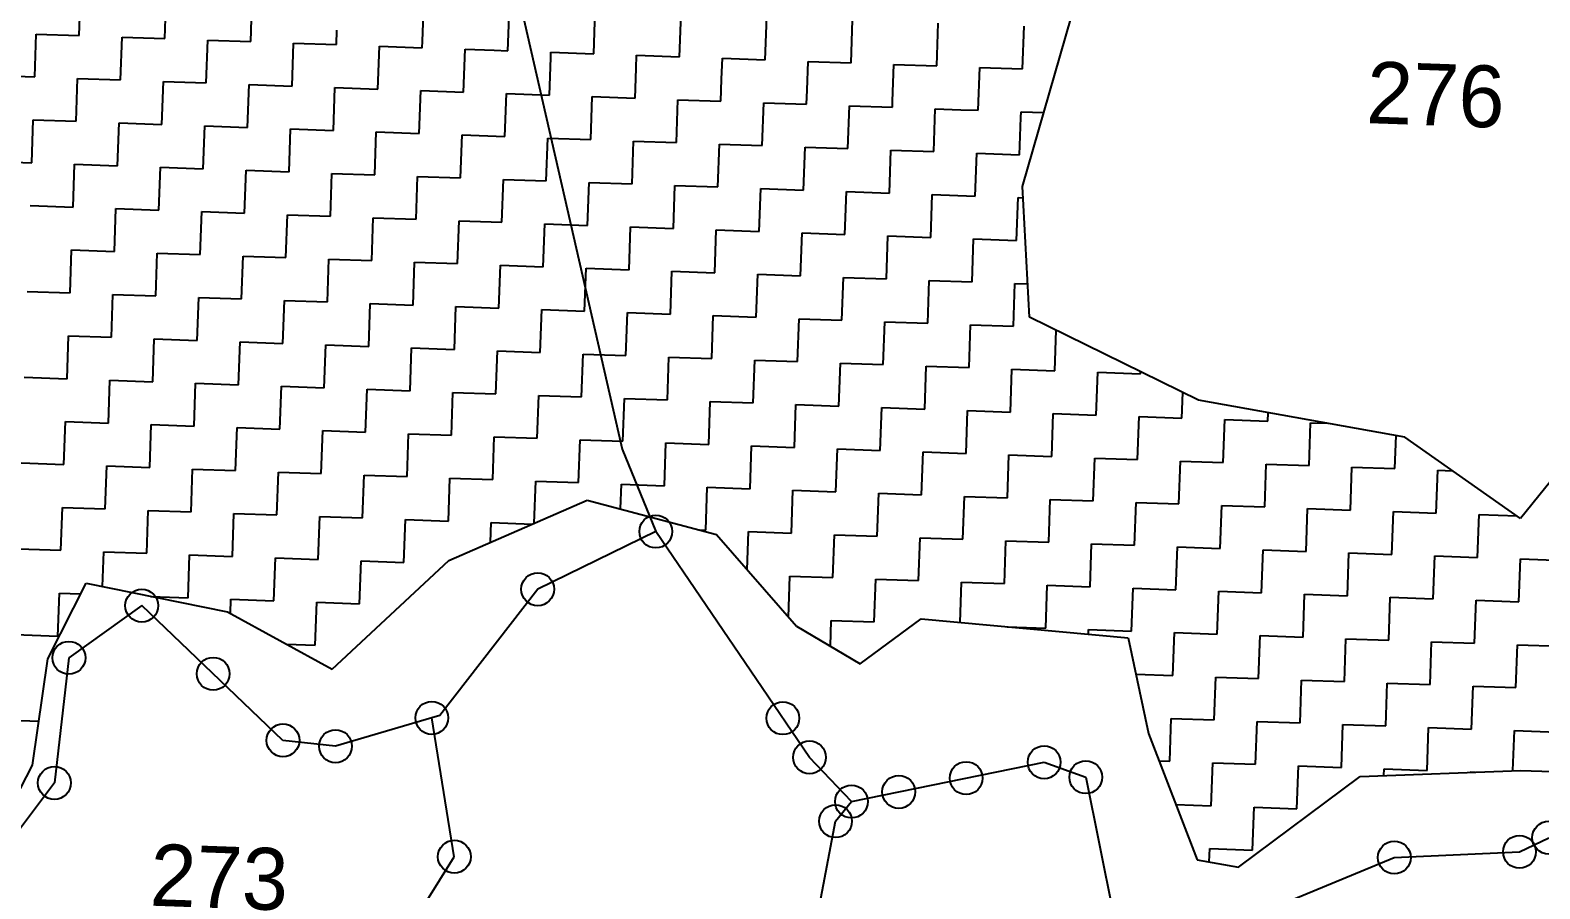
# Model space of a CAD drawing. Header units: metres. Extents: x 287345 to 291891, y 1993918 to 1999987.
# Drawn here: x 289255.8 to 289609.7, y 1998800.4 to 1999001.7 of the extents above; entities that cross this region are included whole.
import ezdxf
from ezdxf.enums import TextEntityAlignment as Align

# ---------------------------------------------------------------- set-up
doc = ezdxf.new("R2010")
doc.units = ezdxf.units.M
doc.header["$MEASUREMENT"] = 0
for name, color, linetype in [('POLY_HATCH', 12, 'Continuous'), ('POLY_PARCEL', 6, 'Continuous'), ('TEXT_PARCEL', 7, 'Continuous')]:
    doc.layers.add(name, color=color, linetype=linetype)
doc.styles.add('TEXT_MAP', font='')
doc.styles.get('TEXT_MAP').set_extended_font_data('Kruti Dev 050')

msp = doc.modelspace()

# ---------------------------------------------------------------- linework, layer by layer
for centre in [(289402.43, 1998884.13), (289374.75, 1998870.6), (289281.91, 1998866.76), (289264.84, 1998854.54), (289298.66, 1998850.79), (289349.92, 1998840.44), (289432.24, 1998840.37), (289315.03, 1998835.18), (289327.34, 1998833.8), (289438.48, 1998831.2), (289493.48, 1998830.05), (289261.43, 1998825.2), (289475.21, 1998826.33), (289503.25, 1998826.54), (289448.31, 1998820.84), (289459.4, 1998823.1), (289444.58, 1998816.23), (289611.79, 1998812.37), (289355.2, 1998807.91), (289575.59, 1998807.72), (289604.94, 1998809.05)]:
    msp.add_circle(centre, 3.85)
at = {"layer": 'POLY_HATCH', "linetype": 'Continuous'}
for p, q in [((289267.23, 1999000.4), (289267.55, 1999009.31)), ((289347.72, 1998999.1), (289348.03, 1999007.61)), ((289287.34, 1998999.69), (289287.59, 1999006.76)), ((289307.45, 1998998.98), (289307.64, 1999004.21)), ((289367.78, 1998996.84), (289368.13, 1999006.9)), ((289387.89, 1998996.13), (289388.24, 1999006.19)), ((289408, 1998995.42), (289408.35, 1999005.47)), ((289428.11, 1998994.71), (289428.46, 1999004.76)), ((289256.82, 1998990.7), (289257.18, 1999000.76)), ((289257.18, 1999000.76), (289267.23, 1999000.4)), ((289327.56, 1998998.27), (289327.68, 1999001.65)), ((289448.21, 1998994), (289448.57, 1999004.05)), ((289468.32, 1998993.28), (289468.68, 1999003.34)), ((289488.43, 1998992.57), (289488.79, 1999002.63)), ((289276.93, 1998989.99), (289277.29, 1999000.04)), ((289277.29, 1999000.04), (289287.34, 1998999.69)), ((289297.04, 1998989.28), (289297.4, 1998999.33)), ((289297.4, 1998999.33), (289307.45, 1998998.98)), ((289317.15, 1998988.57), (289317.51, 1998998.62)), ((289317.51, 1998998.62), (289327.56, 1998998.27)), ((289337.26, 1998987.86), (289337.62, 1998997.91)), ((289337.62, 1998997.91), (289347.67, 1998997.55)), ((289347.67, 1998997.55), (289347.72, 1998999.1)), ((289357.37, 1998987.14), (289357.72, 1998997.2)), ((289357.72, 1998997.2), (289364.53, 1998996.96)), ((289364.53, 1998996.96), (289367.78, 1998996.84)), ((289377.48, 1998986.43), (289377.79, 1998995.27)), ((289377.79, 1998995.27), (289377.83, 1998996.49)), ((289377.83, 1998996.49), (289387.89, 1998996.13)), ((289397.83, 1998992.71), (289397.94, 1998995.78)), ((289397.94, 1998995.78), (289408, 1998995.42)), ((289417.88, 1998990.16), (289418.05, 1998995.06)), ((289418.05, 1998995.06), (289428.11, 1998994.71)), ((289437.92, 1998987.61), (289438.16, 1998994.35)), ((289438.16, 1998994.35), (289448.21, 1998994)), ((289457.97, 1998985.05), (289458.27, 1998993.64)), ((289458.27, 1998993.64), (289468.32, 1998993.28)), ((289246.77, 1998991.06), (289256.82, 1998990.7)), ((289266.52, 1998980.29), (289266.88, 1998990.35)), ((289266.88, 1998990.35), (289276.93, 1998989.99)), ((289397.59, 1998985.72), (289397.83, 1998992.71)), ((289417.7, 1998985.01), (289417.88, 1998990.16)), ((289478.02, 1998982.87), (289478.38, 1998992.93)), ((289478.38, 1998992.93), (289488.43, 1998992.57)), ((289286.63, 1998979.58), (289286.99, 1998989.63)), ((289286.99, 1998989.63), (289297.04, 1998989.28)), ((289306.74, 1998978.87), (289307.1, 1998988.92)), ((289307.1, 1998988.92), (289317.15, 1998988.57)), ((289326.85, 1998978.16), (289327.21, 1998988.21)), ((289327.21, 1998988.21), (289337.26, 1998987.86)), ((289346.96, 1998977.45), (289347.31, 1998987.5)), ((289347.31, 1998987.5), (289357.37, 1998987.14)), ((289367.07, 1998976.73), (289367.42, 1998986.79)), ((289367.42, 1998986.79), (289377.48, 1998986.43)), ((289437.8, 1998984.3), (289437.92, 1998987.61)), ((289387.18, 1998976.02), (289387.53, 1998986.08)), ((289387.53, 1998986.08), (289397.59, 1998985.72)), ((289407.29, 1998975.31), (289407.64, 1998985.36)), ((289407.64, 1998985.36), (289417.7, 1998985.01)), ((289427.39, 1998974.6), (289427.75, 1998984.65)), ((289427.75, 1998984.65), (289437.8, 1998984.3)), ((289447.5, 1998973.89), (289447.86, 1998983.94)), ((289447.86, 1998983.94), (289457.91, 1998983.59)), ((289457.91, 1998983.59), (289457.97, 1998985.05)), ((289467.61, 1998973.18), (289467.97, 1998983.23)), ((289467.97, 1998983.23), (289473.92, 1998983.02)), ((289473.92, 1998983.02), (289478.02, 1998982.87)), ((289256.11, 1998970.59), (289256.47, 1998980.65)), ((289256.47, 1998980.65), (289266.52, 1998980.29)), ((289276.22, 1998969.88), (289276.58, 1998979.94)), ((289276.58, 1998979.94), (289286.63, 1998979.58)), ((289487.72, 1998972.46), (289488.03, 1998981.22)), ((289488.03, 1998981.22), (289488.08, 1998982.52)), ((289488.08, 1998982.52), (289493.38, 1998982.33)), ((289296.33, 1998969.17), (289296.69, 1998979.22)), ((289296.69, 1998979.22), (289306.74, 1998978.87)), ((289316.44, 1998968.46), (289316.79, 1998978.51)), ((289316.79, 1998978.51), (289326.85, 1998978.16)), ((289336.55, 1998967.75), (289336.9, 1998977.8)), ((289336.9, 1998977.8), (289346.96, 1998977.45)), ((289356.66, 1998967.03), (289357.01, 1998977.09)), ((289357.01, 1998977.09), (289367.07, 1998976.73)), ((289376.77, 1998966.32), (289377.12, 1998976.38)), ((289377.12, 1998976.38), (289387.18, 1998976.02)), ((289396.87, 1998965.61), (289397.23, 1998975.67)), ((289397.23, 1998975.67), (289407.29, 1998975.31)), ((289416.98, 1998964.9), (289417.34, 1998974.95)), ((289417.34, 1998974.95), (289427.39, 1998974.6)), ((289437.09, 1998964.19), (289437.45, 1998974.24)), ((289437.45, 1998974.24), (289447.5, 1998973.89)), ((289457.2, 1998963.48), (289457.56, 1998973.53)), ((289457.56, 1998973.53), (289467.61, 1998973.18)), ((289477.31, 1998962.77), (289477.67, 1998972.82)), ((289477.67, 1998972.82), (289487.72, 1998972.46)), ((289246.06, 1998970.95), (289256.11, 1998970.59)), ((289265.81, 1998960.18), (289266.17, 1998970.24)), ((289266.17, 1998970.24), (289276.22, 1998969.88)), ((289285.92, 1998959.47), (289286.28, 1998969.53)), ((289286.28, 1998969.53), (289296.33, 1998969.17)), ((289306.03, 1998958.76), (289306.38, 1998968.81)), ((289306.38, 1998968.81), (289316.44, 1998968.46)), ((289326.14, 1998958.05), (289326.49, 1998968.1)), ((289326.49, 1998968.1), (289336.55, 1998967.75)), ((289346.25, 1998957.34), (289346.6, 1998967.39)), ((289346.6, 1998967.39), (289356.66, 1998967.03)), ((289366.36, 1998956.62), (289366.71, 1998966.68)), ((289366.71, 1998966.68), (289376.77, 1998966.32)), ((289386.46, 1998955.91), (289386.82, 1998965.97)), ((289386.82, 1998965.97), (289396.87, 1998965.61)), ((289406.57, 1998955.2), (289406.93, 1998965.26)), ((289406.93, 1998965.26), (289416.98, 1998964.9)), ((289426.68, 1998954.49), (289427.04, 1998964.54)), ((289427.04, 1998964.54), (289437.09, 1998964.19)), ((289446.79, 1998953.78), (289447.15, 1998963.83)), ((289447.15, 1998963.83), (289457.2, 1998963.48)), ((289466.9, 1998953.07), (289467.26, 1998963.12)), ((289467.26, 1998963.12), (289477.31, 1998962.77)), ((289487.01, 1998952.36), (289487.37, 1998962.41)), ((289487.37, 1998962.41), (289488.53, 1998962.37)), ((289255.76, 1998960.54), (289265.81, 1998960.18)), ((289275.51, 1998949.77), (289275.87, 1998959.83)), ((289275.87, 1998959.83), (289285.92, 1998959.47)), ((289295.62, 1998949.06), (289295.97, 1998959.12)), ((289295.97, 1998959.12), (289306.03, 1998958.76)), ((289315.73, 1998948.35), (289316.08, 1998958.4)), ((289316.08, 1998958.4), (289326.14, 1998958.05)), ((289335.84, 1998947.64), (289336.19, 1998957.69)), ((289336.19, 1998957.69), (289346.25, 1998957.34)), ((289355.95, 1998946.93), (289356.3, 1998956.98)), ((289356.3, 1998956.98), (289366.36, 1998956.62)), ((289376.05, 1998946.21), (289376.41, 1998956.27)), ((289376.41, 1998956.27), (289386.46, 1998955.91)), ((289396.16, 1998945.5), (289396.52, 1998955.56)), ((289396.52, 1998955.56), (289406.57, 1998955.2)), ((289416.27, 1998944.79), (289416.63, 1998954.85)), ((289416.63, 1998954.85), (289426.68, 1998954.49)), ((289436.38, 1998944.08), (289436.74, 1998954.13)), ((289436.74, 1998954.13), (289446.79, 1998953.78)), ((289456.49, 1998943.37), (289456.85, 1998953.42)), ((289456.85, 1998953.42), (289466.9, 1998953.07)), ((289476.6, 1998942.66), (289476.96, 1998952.71)), ((289476.96, 1998952.71), (289487.01, 1998952.36)), ((289265.1, 1998940.07), (289265.45, 1998950.13)), ((289265.45, 1998950.13), (289275.51, 1998949.77)), ((289285.21, 1998939.36), (289285.56, 1998949.42)), ((289285.56, 1998949.42), (289295.62, 1998949.06)), ((289305.32, 1998938.65), (289305.67, 1998948.7)), ((289305.67, 1998948.7), (289315.73, 1998948.35)), ((289325.43, 1998937.94), (289325.78, 1998947.99)), ((289325.78, 1998947.99), (289335.84, 1998947.64)), ((289345.54, 1998937.23), (289345.89, 1998947.28)), ((289345.89, 1998947.28), (289355.95, 1998946.93)), ((289365.64, 1998936.52), (289366, 1998946.57)), ((289366, 1998946.57), (289376.05, 1998946.21)), ((289385.75, 1998935.8), (289386.11, 1998945.86)), ((289386.11, 1998945.86), (289396.16, 1998945.5)), ((289405.86, 1998935.09), (289406.22, 1998945.15)), ((289406.22, 1998945.15), (289416.27, 1998944.79)), ((289425.97, 1998934.38), (289426.33, 1998944.44)), ((289426.33, 1998944.44), (289436.38, 1998944.08)), ((289255.04, 1998940.43), (289265.1, 1998940.07)), ((289446.08, 1998933.67), (289446.44, 1998943.72)), ((289446.44, 1998943.72), (289456.49, 1998943.37)), ((289466.19, 1998932.96), (289466.54, 1998943.01)), ((289466.54, 1998943.01), (289476.6, 1998942.66)), ((289486.3, 1998932.25), (289486.65, 1998942.3)), ((289486.65, 1998942.3), (289489.65, 1998942.19)), ((289274.8, 1998929.66), (289275.15, 1998939.72)), ((289275.15, 1998939.72), (289285.21, 1998939.36)), ((289294.91, 1998928.95), (289295.26, 1998939.01)), ((289295.26, 1998939.01), (289305.32, 1998938.65)), ((289315.02, 1998928.24), (289315.37, 1998938.29)), ((289315.37, 1998938.29), (289325.43, 1998937.94)), ((289335.12, 1998927.53), (289335.48, 1998937.58)), ((289335.48, 1998937.58), (289345.54, 1998937.23)), ((289355.23, 1998926.82), (289355.59, 1998936.87)), ((289355.59, 1998936.87), (289365.64, 1998936.52)), ((289375.34, 1998926.11), (289375.7, 1998936.16)), ((289375.7, 1998936.16), (289385.75, 1998935.8)), ((289395.45, 1998925.39), (289395.81, 1998935.45)), ((289395.81, 1998935.45), (289405.86, 1998935.09)), ((289415.56, 1998924.68), (289415.92, 1998934.74)), ((289415.92, 1998934.74), (289425.97, 1998934.38)), ((289435.67, 1998923.97), (289436.03, 1998934.02)), ((289436.03, 1998934.02), (289446.08, 1998933.67)), ((289455.78, 1998923.26), (289456.13, 1998933.31)), ((289456.13, 1998933.31), (289466.19, 1998932.96)), ((289264.39, 1998919.96), (289264.74, 1998930.02)), ((289264.74, 1998930.02), (289274.8, 1998929.66)), ((289475.89, 1998922.55), (289476.24, 1998932.6)), ((289476.24, 1998932.6), (289486.3, 1998932.25)), ((289496, 1998921.84), (289496.33, 1998931.3)), ((289284.5, 1998919.25), (289284.85, 1998929.31)), ((289284.85, 1998929.31), (289294.91, 1998928.95)), ((289304.61, 1998918.54), (289304.96, 1998928.6)), ((289304.96, 1998928.6), (289315.02, 1998928.24)), ((289324.71, 1998917.83), (289325.07, 1998927.88)), ((289325.07, 1998927.88), (289335.12, 1998927.53)), ((289344.82, 1998917.12), (289345.18, 1998927.17)), ((289345.18, 1998927.17), (289355.23, 1998926.82)), ((289364.93, 1998916.41), (289365.29, 1998926.46)), ((289365.29, 1998926.46), (289375.34, 1998926.11)), ((289385.04, 1998915.69), (289385.4, 1998925.75)), ((289385.4, 1998925.75), (289395.45, 1998925.39)), ((289405.15, 1998914.98), (289405.51, 1998925.04)), ((289405.51, 1998925.04), (289415.56, 1998924.68)), ((289425.26, 1998914.27), (289425.62, 1998924.33)), ((289425.62, 1998924.33), (289435.67, 1998923.97)), ((289445.37, 1998913.56), (289445.72, 1998923.61)), ((289445.72, 1998923.61), (289455.78, 1998923.26)), ((289465.48, 1998912.85), (289465.83, 1998922.9)), ((289465.83, 1998922.9), (289475.89, 1998922.55)), ((289254.33, 1998920.32), (289264.39, 1998919.96)), ((289274.09, 1998909.55), (289274.44, 1998919.61)), ((289274.44, 1998919.61), (289284.5, 1998919.25)), ((289485.59, 1998912.14), (289485.94, 1998922.19)), ((289485.94, 1998922.19), (289496, 1998921.84)), ((289505.7, 1998911.43), (289506.05, 1998921.48)), ((289506.05, 1998921.48), (289516.11, 1998921.12)), ((289516.11, 1998921.12), (289516.12, 1998921.58)), ((289294.2, 1998908.84), (289294.55, 1998918.9)), ((289294.55, 1998918.9), (289304.61, 1998918.54)), ((289314.3, 1998908.13), (289314.66, 1998918.19)), ((289314.66, 1998918.19), (289324.71, 1998917.83)), ((289334.41, 1998907.42), (289334.77, 1998917.47)), ((289334.77, 1998917.47), (289344.82, 1998917.12)), ((289354.52, 1998906.71), (289354.88, 1998916.76)), ((289354.88, 1998916.76), (289364.93, 1998916.41)), ((289374.63, 1998906), (289374.99, 1998916.05)), ((289374.99, 1998916.05), (289385.04, 1998915.69)), ((289525.8, 1998910.71), (289526.02, 1998916.72)), ((289394.74, 1998905.28), (289395.1, 1998915.34)), ((289395.1, 1998915.34), (289405.15, 1998914.98)), ((289414.85, 1998904.57), (289415.2, 1998914.63)), ((289415.2, 1998914.63), (289425.26, 1998914.27)), ((289434.96, 1998903.86), (289435.31, 1998913.92)), ((289435.31, 1998913.92), (289445.37, 1998913.56)), ((289455.07, 1998903.15), (289455.42, 1998913.2)), ((289455.42, 1998913.2), (289465.48, 1998912.85)), ((289475.18, 1998902.44), (289475.53, 1998912.49)), ((289475.53, 1998912.49), (289485.59, 1998912.14)), ((289263.68, 1998899.86), (289264.03, 1998909.91)), ((289264.03, 1998909.91), (289274.09, 1998909.55)), ((289283.78, 1998899.14), (289284.14, 1998909.2)), ((289284.14, 1998909.2), (289294.2, 1998908.84)), ((289495.29, 1998901.73), (289495.64, 1998911.78)), ((289495.64, 1998911.78), (289505.7, 1998911.43)), ((289515.39, 1998901.02), (289515.75, 1998911.07)), ((289515.75, 1998911.07), (289525.8, 1998910.71)), ((289535.5, 1998900.3), (289535.86, 1998910.36)), ((289535.86, 1998910.36), (289545.91, 1998910)), ((289545.91, 1998910), (289545.98, 1998911.99)), ((289555.61, 1998899.59), (289555.97, 1998909.65)), ((289555.97, 1998909.65), (289559.84, 1998909.51)), ((289303.89, 1998898.43), (289304.25, 1998908.49)), ((289304.25, 1998908.49), (289314.3, 1998908.13)), ((289324, 1998897.72), (289324.36, 1998907.78)), ((289324.36, 1998907.78), (289334.41, 1998907.42)), ((289344.11, 1998897.01), (289344.47, 1998907.06)), ((289344.47, 1998907.06), (289354.52, 1998906.71)), ((289364.22, 1998896.3), (289364.58, 1998906.35)), ((289364.58, 1998906.35), (289374.63, 1998906)), ((289384.33, 1998895.59), (289384.69, 1998905.64)), ((289384.69, 1998905.64), (289394.74, 1998905.28)), ((289575.72, 1998898.88), (289575.99, 1998906.62)), ((289404.44, 1998894.87), (289404.79, 1998904.93)), ((289404.79, 1998904.93), (289414.85, 1998904.57)), ((289424.55, 1998894.16), (289424.9, 1998904.22)), ((289424.9, 1998904.22), (289434.96, 1998903.86)), ((289444.66, 1998893.45), (289445.01, 1998903.51)), ((289445.01, 1998903.51), (289455.07, 1998903.15)), ((289464.77, 1998892.74), (289465.12, 1998902.79)), ((289465.12, 1998902.79), (289475.18, 1998902.44)), ((289484.87, 1998892.03), (289485.23, 1998902.08)), ((289485.23, 1998902.08), (289495.29, 1998901.73)), ((289253.62, 1998900.21), (289263.68, 1998899.86)), ((289273.37, 1998889.45), (289273.73, 1998899.5)), ((289273.73, 1998899.5), (289283.78, 1998899.14)), ((289293.48, 1998888.73), (289293.84, 1998898.79)), ((289293.84, 1998898.79), (289303.89, 1998898.43)), ((289313.59, 1998888.02), (289313.95, 1998898.08)), ((289313.95, 1998898.08), (289324, 1998897.72)), ((289504.98, 1998891.32), (289505.34, 1998901.37)), ((289505.34, 1998901.37), (289515.39, 1998901.02)), ((289525.09, 1998890.6), (289525.45, 1998900.66)), ((289525.45, 1998900.66), (289535.5, 1998900.3)), ((289545.2, 1998889.89), (289545.56, 1998899.95)), ((289545.56, 1998899.95), (289555.61, 1998899.59)), ((289565.31, 1998889.18), (289565.67, 1998899.24)), ((289565.67, 1998899.24), (289575.72, 1998898.88)), ((289585.42, 1998888.47), (289585.78, 1998898.52)), ((289585.78, 1998898.52), (289589.26, 1998898.4)), ((289333.7, 1998887.31), (289334.06, 1998897.36)), ((289334.06, 1998897.36), (289344.11, 1998897.01)), ((289353.81, 1998886.6), (289354.17, 1998896.65)), ((289354.17, 1998896.65), (289364.22, 1998896.3)), ((289373.93, 1998886.06), (289374.28, 1998895.94)), ((289374.28, 1998895.94), (289384.33, 1998895.59)), ((289394.18, 1998889.42), (289394.38, 1998895.23)), ((289394.38, 1998895.23), (289404.44, 1998894.87)), ((289414.14, 1998884.46), (289414.49, 1998894.52)), ((289414.49, 1998894.52), (289424.55, 1998894.16)), ((289434.25, 1998883.75), (289434.6, 1998893.81)), ((289434.6, 1998893.81), (289444.66, 1998893.45)), ((289454.36, 1998883.04), (289454.71, 1998893.1)), ((289454.71, 1998893.1), (289464.77, 1998892.74)), ((289474.46, 1998882.33), (289474.82, 1998892.38)), ((289474.82, 1998892.38), (289484.87, 1998892.03)), ((289494.57, 1998881.62), (289494.93, 1998891.67)), ((289494.93, 1998891.67), (289504.98, 1998891.32)), ((289514.68, 1998880.91), (289515.04, 1998890.96)), ((289515.04, 1998890.96), (289525.09, 1998890.6)), ((289262.96, 1998879.75), (289263.32, 1998889.8)), ((289263.32, 1998889.8), (289273.37, 1998889.45)), ((289283.07, 1998879.03), (289283.43, 1998889.09)), ((289283.43, 1998889.09), (289293.48, 1998888.73)), ((289303.18, 1998878.32), (289303.54, 1998888.38)), ((289303.54, 1998888.38), (289313.59, 1998888.02)), ((289323.29, 1998877.61), (289323.65, 1998887.67)), ((289323.65, 1998887.67), (289333.7, 1998887.31)), ((289534.79, 1998880.19), (289535.15, 1998890.25)), ((289535.15, 1998890.25), (289545.2, 1998889.89)), ((289554.9, 1998879.48), (289555.26, 1998889.54)), ((289555.26, 1998889.54), (289565.31, 1998889.18)), ((289575.01, 1998878.77), (289575.37, 1998888.83)), ((289575.37, 1998888.83), (289585.42, 1998888.47)), ((289595.12, 1998878.06), (289595.47, 1998888.11)), ((289595.47, 1998888.11), (289604.38, 1998887.8)), ((289343.4, 1998876.9), (289343.76, 1998886.95)), ((289343.76, 1998886.95), (289353.81, 1998886.6)), ((289363.7, 1998881.61), (289363.87, 1998886.24)), ((289363.87, 1998886.24), (289373.55, 1998885.9)), ((289412.71, 1998884.51), (289414.14, 1998884.46)), ((289423.88, 1998875.19), (289424.19, 1998884.11)), ((289424.19, 1998884.11), (289434.25, 1998883.75)), ((289443.95, 1998873.34), (289444.3, 1998883.4)), ((289444.3, 1998883.4), (289454.36, 1998883.04)), ((289464.05, 1998872.63), (289464.41, 1998882.69)), ((289464.41, 1998882.69), (289474.46, 1998882.33)), ((289484.16, 1998871.92), (289484.52, 1998881.97)), ((289484.52, 1998881.97), (289494.57, 1998881.62)), ((289504.27, 1998871.21), (289504.63, 1998881.26)), ((289504.63, 1998881.26), (289514.68, 1998880.91)), ((289524.38, 1998870.5), (289524.74, 1998880.55)), ((289524.74, 1998880.55), (289534.79, 1998880.19)), ((289252.91, 1998880.1), (289262.96, 1998879.75)), ((289272.73, 1998871.24), (289273.02, 1998879.39)), ((289273.02, 1998879.39), (289283.07, 1998879.03)), ((289292.77, 1998868.62), (289293.13, 1998878.68)), ((289293.13, 1998878.68), (289303.18, 1998878.32)), ((289312.88, 1998867.91), (289313.24, 1998877.97)), ((289313.24, 1998877.97), (289323.29, 1998877.61)), ((289332.99, 1998867.2), (289333.35, 1998877.26)), ((289333.35, 1998877.26), (289343.4, 1998876.9)), ((289544.49, 1998869.78), (289544.85, 1998879.84)), ((289544.85, 1998879.84), (289554.9, 1998879.48)), ((289564.6, 1998869.07), (289564.95, 1998879.13)), ((289564.95, 1998879.13), (289575.01, 1998878.77)), ((289584.71, 1998868.36), (289585.06, 1998878.42)), ((289585.06, 1998878.42), (289595.12, 1998878.06)), ((289604.82, 1998867.65), (289605.17, 1998877.7)), ((289605.17, 1998877.7), (289615.23, 1998877.35)), ((289433.55, 1998864.07), (289433.89, 1998873.7)), ((289433.89, 1998873.7), (289443.95, 1998873.34)), ((289262.25, 1998859.64), (289262.61, 1998869.69)), ((289262.61, 1998869.69), (289267.63, 1998869.51)), ((289453.64, 1998862.93), (289454, 1998872.99)), ((289454, 1998872.99), (289464.05, 1998872.63)), ((289473.78, 1998862.85), (289474.11, 1998872.27)), ((289474.11, 1998872.27), (289484.16, 1998871.92)), ((289493.86, 1998861.51), (289494.22, 1998871.56)), ((289494.22, 1998871.56), (289504.27, 1998871.21)), ((289513.97, 1998860.8), (289514.33, 1998870.85)), ((289514.33, 1998870.85), (289524.38, 1998870.5)), ((289534.08, 1998860.09), (289534.44, 1998870.14)), ((289534.44, 1998870.14), (289544.49, 1998869.78)), ((289284.08, 1998868.93), (289292.77, 1998868.62)), ((289302.71, 1998864.91), (289302.83, 1998868.27)), ((289302.83, 1998868.27), (289312.88, 1998867.91)), ((289322.58, 1998857.5), (289322.94, 1998867.56)), ((289322.94, 1998867.56), (289332.99, 1998867.2)), ((289554.19, 1998859.37), (289554.54, 1998869.43)), ((289554.54, 1998869.43), (289564.6, 1998869.07)), ((289574.3, 1998858.66), (289574.65, 1998868.72)), ((289574.65, 1998868.72), (289584.71, 1998868.36)), ((289594.41, 1998857.95), (289594.76, 1998868.01)), ((289594.76, 1998868.01), (289604.82, 1998867.65)), ((289443.38, 1998857.23), (289443.59, 1998863.29)), ((289443.59, 1998863.29), (289453.64, 1998862.93)), ((289252.2, 1998859.99), (289262.25, 1998859.64)), ((289484.85, 1998861.83), (289493.86, 1998861.51)), ((289503.88, 1998860.06), (289503.92, 1998861.15)), ((289503.92, 1998861.15), (289513.97, 1998860.8)), ((289523.67, 1998850.39), (289524.03, 1998860.44)), ((289524.03, 1998860.44), (289534.08, 1998860.09)), ((289543.78, 1998849.68), (289544.13, 1998859.73)), ((289544.13, 1998859.73), (289554.19, 1998859.37)), ((289563.89, 1998848.96), (289564.24, 1998859.02)), ((289564.24, 1998859.02), (289574.3, 1998858.66)), ((289315.88, 1998857.74), (289322.58, 1998857.5)), ((289584, 1998848.25), (289584.35, 1998858.31)), ((289584.35, 1998858.31), (289594.41, 1998857.95)), ((289604.11, 1998847.54), (289604.46, 1998857.6)), ((289604.46, 1998857.6), (289614.52, 1998857.24)), ((289514.97, 1998850.69), (289523.67, 1998850.39)), ((289533.37, 1998839.98), (289533.72, 1998850.03)), ((289533.72, 1998850.03), (289543.78, 1998849.68)), ((289553.48, 1998839.27), (289553.83, 1998849.32)), ((289553.83, 1998849.32), (289563.89, 1998848.96)), ((289573.59, 1998838.55), (289573.94, 1998848.61)), ((289573.94, 1998848.61), (289584, 1998848.25)), ((289593.7, 1998837.84), (289594.05, 1998847.9)), ((289594.05, 1998847.9), (289604.11, 1998847.54)), ((289251.49, 1998839.88), (289257.78, 1998839.66)), ((289522.96, 1998830.28), (289523.31, 1998840.33)), ((289523.31, 1998840.33), (289533.37, 1998839.98)), ((289543.07, 1998829.57), (289543.42, 1998839.62)), ((289543.42, 1998839.62), (289553.48, 1998839.27)), ((289563.18, 1998828.85), (289563.53, 1998838.91)), ((289563.53, 1998838.91), (289573.59, 1998838.55)), ((289583.28, 1998828.14), (289583.64, 1998838.2)), ((289583.64, 1998838.2), (289593.7, 1998837.84)), ((289603.42, 1998828.09), (289603.75, 1998837.49)), ((289603.75, 1998837.49), (289613.8, 1998837.13)), ((289520.42, 1998830.37), (289522.96, 1998830.28)), ((289532.66, 1998819.87), (289533.01, 1998829.92)), ((289533.01, 1998829.92), (289543.07, 1998829.57)), ((289552.77, 1998819.16), (289553.12, 1998829.21)), ((289553.12, 1998829.21), (289563.18, 1998828.85)), ((289573.17, 1998826.92), (289573.23, 1998828.5)), ((289573.23, 1998828.5), (289583.28, 1998828.14)), ((289593.34, 1998827.79), (289594.56, 1998827.74)), ((289593.34, 1998827.7), (289593.34, 1998827.79)), ((289524.37, 1998820.16), (289532.66, 1998819.87)), ((289542.36, 1998809.46), (289542.71, 1998819.51)), ((289542.71, 1998819.51), (289552.77, 1998819.16)), ((289532.19, 1998806.71), (289532.3, 1998809.81)), ((289532.3, 1998809.81), (289542.36, 1998809.46))]:
    msp.add_line(p, q, dxfattribs=at)
at = {"layer": 'POLY_HATCH'}
for p, q in [((289488.39, 1998965), (289501.07, 1999009.02)), ((289490.08, 1998934.37), (289488.39, 1998965)), ((289529.72, 1998914.9), (289490.08, 1998934.37)), ((289578.08, 1998906.24), (289529.72, 1998914.9)), ((289605.21, 1998887.22), (289578.08, 1998906.24)), ((289618.3, 1998903.43), (289605.21, 1998887.22)), ((289353.9, 1998877.35), (289386.38, 1998891.48)), ((289386.38, 1998891.48), (289416.68, 1998883.46)), ((289416.68, 1998883.46), (289435.39, 1998861.96)), ((289326.58, 1998851.91), (289353.9, 1998877.35)), ((289259.92, 1998854.27), (289268.9, 1998872.02)), ((289268.9, 1998872.02), (289302.03, 1998865.29)), ((289302.03, 1998865.29), (289326.58, 1998851.91)), ((289450.37, 1998853.09), (289464.65, 1998863.7)), ((289464.65, 1998863.7), (289513.16, 1998859.2)), ((289435.39, 1998861.96), (289450.37, 1998853.09)), ((289513.16, 1998859.2), (289517.92, 1998836.8)), ((289256.26, 1998829.39), (289259.92, 1998854.27)), ((289517.92, 1998836.8), (289529.39, 1998807.21)), ((289244.32, 1998806.19), (289256.26, 1998829.39)), ((289567.62, 1998826.71), (289605.21, 1998828.15)), ((289605.21, 1998828.15), (289635.77, 1998827.07)), ((289539.06, 1998805.48), (289567.62, 1998826.71)), ((289529.39, 1998807.21), (289539.06, 1998805.48))]:
    msp.add_line(p, q, dxfattribs=at)
at = {"layer": 'POLY_PARCEL'}
for p, q in [((289361.7, 1999046.86), (289394.55, 1998903.42)), ((289394.55, 1998903.42), (289402.43, 1998884.13)), ((289402.43, 1998884.13), (289374.75, 1998870.6)), ((289426.06, 1998849.45), (289402.43, 1998884.13)), ((289374.75, 1998870.6), (289351.84, 1998841.01)), ((289281.91, 1998866.76), (289264.84, 1998854.54)), ((289315.03, 1998835.18), (289281.91, 1998866.76)), ((289264.84, 1998854.54), (289261.43, 1998825.2)), ((289438.48, 1998831.2), (289426.06, 1998849.45)), ((289349.92, 1998840.44), (289327.34, 1998833.8)), ((289351.84, 1998841.01), (289349.92, 1998840.44)), ((289355.2, 1998807.91), (289349.92, 1998840.44)), ((289327.34, 1998833.8), (289315.03, 1998835.18)), ((289448.31, 1998820.84), (289438.48, 1998831.2)), ((289448.31, 1998820.84), (289493.48, 1998830.05)), ((289493.48, 1998830.05), (289503.25, 1998826.54)), ((289261.43, 1998825.2), (289249.95, 1998809.93)), ((289503.25, 1998826.54), (289509.65, 1998794.65)), ((289444.58, 1998816.23), (289448.31, 1998820.84)), ((289437.29, 1998778.1), (289444.58, 1998816.23)), ((289604.94, 1998809.05), (289611.79, 1998812.37)), ((289344.29, 1998790.49), (289355.2, 1998807.91)), ((289535.81, 1998791.32), (289575.59, 1998807.72)), ((289575.59, 1998807.72), (289604.94, 1998809.05))]:
    msp.add_line(p, q, dxfattribs=at)

# ---------------------------------------------------------------- texts
at = {"layer": 'TEXT_PARCEL', "style": 'TEXT_MAP'}
for s, p in [('276', (289585.31, 1998986.56)), ('273', (289300.09, 1998803.12))]:
    msp.add_text(s, height=14.488, rotation=357.9734, dxfattribs=at).set_placement(p, align=Align.MIDDLE)

doc.saveas('drawing.dxf')
